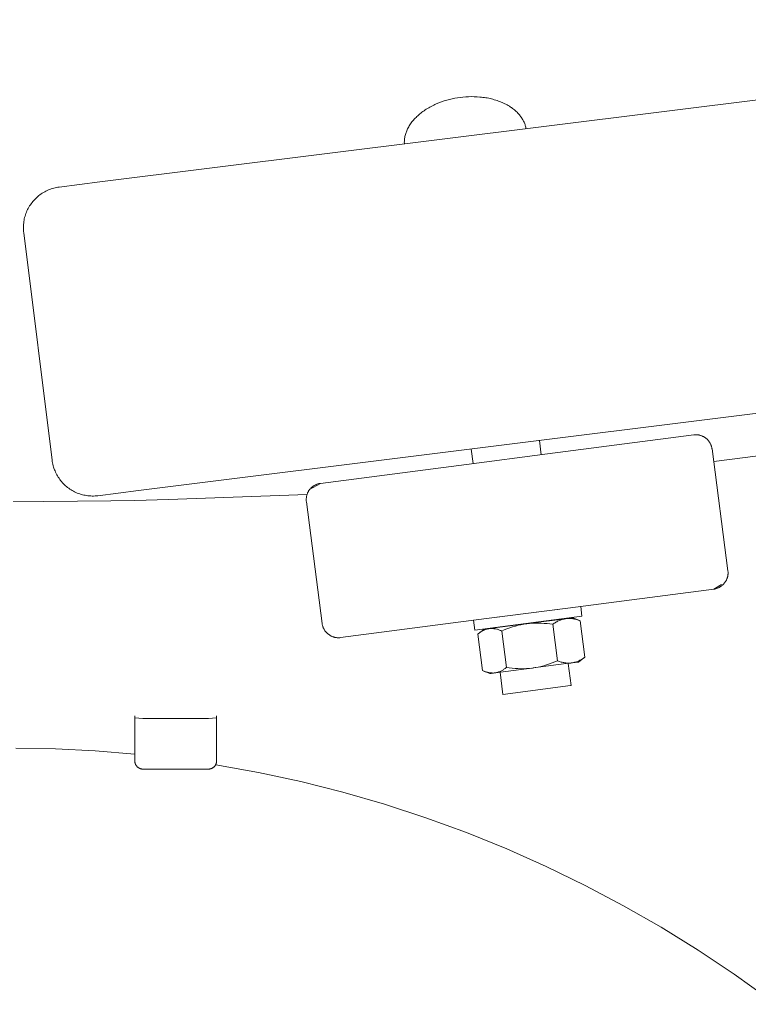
# Model space of a CAD drawing. Header units: millimetres. Extents: x -75 to 3710, y -20 to 2482.
# Drawn here: x 3185.4 to 3274.6, y 2255.1 to 2374.8 of the extents above; entities that cross this region are included whole.
import ezdxf

# ---------------------------------------------------------------- set-up
doc = ezdxf.new("R2010")
doc.units = ezdxf.units.MM
doc.layers.add('ZANO_R', color=7, linetype='Continuous', lineweight=0)

msp = doc.modelspace()

# ---------------------------------------------------------------- linework, layer by layer
at = {"layer": 'ZANO_R'}
for p, q in [((3353.95, 2374.81), (3195.19, 2354.97)), ((3238.91, 2365.26), (3239.23, 2365.3)), ((3239.56, 2365.34), (3239.23, 2365.3)), ((3239.9, 2365.37), (3239.56, 2365.34)), ((3240.24, 2365.39), (3239.9, 2365.37)), ((3240.59, 2365.4), (3240.24, 2365.39)), ((3240.94, 2365.39), (3240.59, 2365.4)), ((3241.3, 2365.38), (3240.94, 2365.39)), ((3241.65, 2365.35), (3241.3, 2365.38)), ((3241.83, 2365.33), (3241.65, 2365.35)), ((3242.01, 2365.31), (3241.83, 2365.33)), ((3242.19, 2365.28), (3242.01, 2365.31)), ((3242.36, 2365.26), (3242.19, 2365.28)), ((3235.38, 2364.04), (3235.53, 2364.12)), ((3235.53, 2364.12), (3235.68, 2364.2)), ((3235.68, 2364.2), (3235.84, 2364.28)), ((3235.84, 2364.28), (3235.99, 2364.36)), ((3235.99, 2364.36), (3236.15, 2364.43)), ((3236.15, 2364.43), (3236.3, 2364.5)), ((3236.3, 2364.5), (3236.62, 2364.63)), ((3236.62, 2364.63), (3236.95, 2364.76)), ((3236.95, 2364.76), (3237.27, 2364.87)), ((3237.27, 2364.87), (3237.6, 2364.97)), ((3237.6, 2364.97), (3237.93, 2365.06)), ((3237.93, 2365.06), (3238.26, 2365.13)), ((3238.26, 2365.13), (3238.58, 2365.2)), ((3238.58, 2365.2), (3238.91, 2365.26)), ((3242.54, 2365.23), (3242.36, 2365.26)), ((3242.71, 2365.19), (3242.54, 2365.23)), ((3242.89, 2365.15), (3242.71, 2365.19)), ((3243.06, 2365.11), (3242.89, 2365.15)), ((3243.23, 2365.07), (3243.06, 2365.11)), ((3243.4, 2365.02), (3243.23, 2365.07)), ((3243.57, 2364.97), (3243.4, 2365.02)), ((3243.73, 2364.92), (3243.57, 2364.97)), ((3243.9, 2364.86), (3243.73, 2364.92)), ((3244.06, 2364.8), (3243.9, 2364.86)), ((3244.22, 2364.74), (3244.06, 2364.8)), ((3244.37, 2364.67), (3244.22, 2364.74)), ((3244.52, 2364.6), (3244.37, 2364.67)), ((3244.67, 2364.53), (3244.52, 2364.6)), ((3244.82, 2364.46), (3244.67, 2364.53)), ((3244.96, 2364.38), (3244.82, 2364.46)), ((3245.1, 2364.3), (3244.96, 2364.38)), ((3245.24, 2364.22), (3245.1, 2364.3)), ((3245.37, 2364.13), (3245.24, 2364.22)), ((3245.5, 2364.05), (3245.37, 2364.13)), ((3233.83, 2362.86), (3233.94, 2362.97)), ((3233.94, 2362.97), (3234.05, 2363.07)), ((3234.05, 2363.07), (3234.17, 2363.18)), ((3234.17, 2363.18), (3234.29, 2363.28)), ((3234.29, 2363.28), (3234.42, 2363.39)), ((3234.42, 2363.39), (3234.55, 2363.49)), ((3234.55, 2363.49), (3234.68, 2363.58)), ((3234.68, 2363.58), (3234.82, 2363.68)), ((3234.82, 2363.68), (3234.95, 2363.77)), ((3234.95, 2363.77), (3235.09, 2363.86)), ((3235.09, 2363.86), (3235.24, 2363.95)), ((3235.24, 2363.95), (3235.38, 2364.04)), ((3245.62, 2363.96), (3245.5, 2364.05)), ((3245.74, 2363.87), (3245.62, 2363.96)), ((3245.86, 2363.77), (3245.74, 2363.87)), ((3245.97, 2363.68), (3245.86, 2363.77)), ((3246.08, 2363.58), (3245.97, 2363.68)), ((3246.18, 2363.48), (3246.08, 2363.58)), ((3246.28, 2363.38), (3246.18, 2363.48)), ((3246.37, 2363.28), (3246.28, 2363.38)), ((3246.46, 2363.17), (3246.37, 2363.28)), ((3246.55, 2363.07), (3246.46, 2363.17)), ((3246.62, 2362.97), (3246.55, 2363.07)), ((3246.69, 2362.87), (3246.62, 2362.97)), ((3246.76, 2362.78), (3246.69, 2362.87)), ((3232.87, 2361.59), (3232.94, 2361.71)), ((3232.94, 2361.71), (3233.01, 2361.83)), ((3233.01, 2361.83), (3233.08, 2361.95)), ((3233.08, 2361.95), (3233.16, 2362.06)), ((3233.16, 2362.06), (3233.24, 2362.18)), ((3233.24, 2362.18), (3233.33, 2362.3)), ((3233.33, 2362.3), (3233.42, 2362.41)), ((3233.42, 2362.41), (3233.51, 2362.52)), ((3233.51, 2362.52), (3233.61, 2362.64)), ((3233.61, 2362.64), (3233.72, 2362.75)), ((3233.72, 2362.75), (3233.83, 2362.86)), ((3246.82, 2362.68), (3246.76, 2362.78)), ((3246.88, 2362.58), (3246.82, 2362.68)), ((3246.93, 2362.48), (3246.88, 2362.58)), ((3246.98, 2362.38), (3246.93, 2362.48)), ((3247.03, 2362.28), (3246.98, 2362.38)), ((3247.07, 2362.18), (3247.03, 2362.28)), ((3247.11, 2362.08), (3247.07, 2362.18)), ((3247.15, 2361.98), (3247.11, 2362.08)), ((3247.18, 2361.88), (3247.15, 2361.98)), ((3247.21, 2361.78), (3247.18, 2361.88)), ((3247.24, 2361.68), (3247.21, 2361.78)), ((3247.26, 2361.58), (3247.24, 2361.68)), ((3232.46, 2360.41), (3232.48, 2360.52)), ((3232.48, 2360.52), (3232.51, 2360.64)), ((3232.51, 2360.64), (3232.54, 2360.76)), ((3232.54, 2360.76), (3232.57, 2360.88)), ((3232.57, 2360.88), (3232.61, 2361)), ((3232.61, 2361), (3232.65, 2361.11)), ((3232.65, 2361.11), (3232.7, 2361.23)), ((3232.7, 2361.23), (3232.75, 2361.35)), ((3232.75, 2361.35), (3232.81, 2361.47)), ((3232.81, 2361.47), (3232.87, 2361.59)), ((3247.28, 2361.48), (3247.26, 2361.58)), ((3232.4, 2359.84), (3232.41, 2359.95)), ((3232.41, 2359.73), (3232.4, 2359.84)), ((3232.41, 2360.06), (3232.42, 2360.18)), ((3232.41, 2359.95), (3232.41, 2360.06)), ((3232.41, 2359.62), (3232.41, 2359.73)), ((3232.42, 2360.18), (3232.44, 2360.29)), ((3232.44, 2360.29), (3232.46, 2360.41)), ((3190.23, 2354.35), (3195.19, 2354.97)), ((3187.74, 2353.3), (3187.6, 2353.19)), ((3187.87, 2353.41), (3187.74, 2353.3)), ((3188.01, 2353.51), (3187.87, 2353.41)), ((3188.15, 2353.6), (3188.01, 2353.51)), ((3188.3, 2353.69), (3188.15, 2353.6)), ((3188.45, 2353.77), (3188.3, 2353.69)), ((3188.6, 2353.85), (3188.45, 2353.77)), ((3188.75, 2353.93), (3188.6, 2353.85)), ((3188.91, 2354), (3188.75, 2353.93)), ((3189.07, 2354.06), (3188.91, 2354)), ((3189.23, 2354.12), (3189.07, 2354.06)), ((3189.39, 2354.17), (3189.23, 2354.12)), ((3189.55, 2354.22), (3189.39, 2354.17)), ((3189.72, 2354.26), (3189.55, 2354.22)), ((3189.89, 2354.29), (3189.72, 2354.26)), ((3190.05, 2354.32), (3189.89, 2354.29)), ((3190.22, 2354.35), (3190.05, 2354.32)), ((3190.23, 2354.35), (3190.22, 2354.35)), ((3190.23, 2354.35), (3190.23, 2354.35)), ((3186.7, 2352.18), (3186.6, 2352.04)), ((3186.79, 2352.32), (3186.7, 2352.18)), ((3186.9, 2352.46), (3186.79, 2352.32)), ((3187, 2352.59), (3186.9, 2352.46)), ((3187.12, 2352.72), (3187, 2352.59)), ((3187.23, 2352.84), (3187.12, 2352.72)), ((3187.35, 2352.96), (3187.23, 2352.84)), ((3187.48, 2353.08), (3187.35, 2352.96)), ((3187.6, 2353.19), (3187.48, 2353.08)), ((3186.1, 2350.96), (3186.05, 2350.79)), ((3186.15, 2351.12), (3186.1, 2350.96)), ((3186.22, 2351.28), (3186.15, 2351.12)), ((3186.28, 2351.43), (3186.22, 2351.28)), ((3186.36, 2351.59), (3186.28, 2351.43)), ((3186.43, 2351.74), (3186.36, 2351.59)), ((3186.52, 2351.89), (3186.43, 2351.74)), ((3186.6, 2352.04), (3186.52, 2351.89)), ((3185.86, 2349.79), (3185.85, 2349.62)), ((3185.88, 2349.96), (3185.86, 2349.79)), ((3185.9, 2350.13), (3185.88, 2349.96)), ((3185.93, 2350.3), (3185.9, 2350.13)), ((3185.96, 2350.46), (3185.93, 2350.3)), ((3186, 2350.63), (3185.96, 2350.46)), ((3186.05, 2350.79), (3186, 2350.63)), ((3185.85, 2349.62), (3185.84, 2349.45)), ((3185.84, 2349.45), (3185.85, 2349.28)), ((3185.85, 2349.28), (3185.85, 2349.11)), ((3185.85, 2349.11), (3185.86, 2348.94)), ((3185.86, 2348.94), (3185.88, 2348.77)), ((3185.88, 2348.77), (3189.35, 2320.98)), ((3199.9, 2317.26), (3358.66, 2337.1)), ((3248.91, 2323.39), (3249.13, 2321.65)), ((3249.92, 2321.76), (3267.77, 2324.07)), ((3267.77, 2324.07), (3267.84, 2324.08)), ((3267.84, 2324.08), (3267.91, 2324.09)), ((3267.91, 2324.09), (3267.98, 2324.09)), ((3267.98, 2324.09), (3268.05, 2324.09)), ((3268.05, 2324.09), (3268.11, 2324.09)), ((3268.11, 2324.09), (3268.18, 2324.09)), ((3268.18, 2324.09), (3268.25, 2324.08)), ((3268.25, 2324.08), (3268.32, 2324.07)), ((3268.32, 2324.07), (3268.38, 2324.06)), ((3268.38, 2324.06), (3268.45, 2324.05)), ((3268.45, 2324.05), (3268.52, 2324.03)), ((3268.52, 2324.03), (3268.58, 2324.01)), ((3268.58, 2324.01), (3268.65, 2323.99)), ((3268.65, 2323.99), (3268.71, 2323.97)), ((3268.71, 2323.97), (3268.78, 2323.95)), ((3268.78, 2323.95), (3268.84, 2323.92)), ((3268.84, 2323.92), (3268.9, 2323.89)), ((3268.9, 2323.89), (3268.96, 2323.86)), ((3268.96, 2323.86), (3269.02, 2323.83)), ((3269.02, 2323.83), (3269.08, 2323.79)), ((3269.08, 2323.79), (3269.14, 2323.76)), ((3269.14, 2323.76), (3269.2, 2323.72)), ((3269.2, 2323.72), (3269.25, 2323.68)), ((3269.25, 2323.68), (3269.3, 2323.63)), ((3269.3, 2323.63), (3269.36, 2323.59)), ((3269.36, 2323.59), (3269.41, 2323.54)), ((3269.41, 2323.54), (3269.45, 2323.5)), ((3269.45, 2323.5), (3269.5, 2323.45)), ((3269.5, 2323.45), (3269.55, 2323.39)), ((3269.55, 2323.39), (3269.59, 2323.34)), ((3270.21, 2320.82), (3293.02, 2323.79)), ((3240.8, 2320.57), (3240.57, 2322.34)), ((3269.59, 2323.34), (3269.63, 2323.29)), ((3269.63, 2323.29), (3269.67, 2323.23)), ((3269.67, 2323.23), (3269.71, 2323.18)), ((3269.71, 2323.18), (3269.75, 2323.12)), ((3269.75, 2323.12), (3269.78, 2323.06)), ((3269.78, 2323.06), (3269.81, 2323)), ((3269.81, 2323), (3269.84, 2322.94)), ((3269.84, 2322.94), (3269.87, 2322.87)), ((3269.87, 2322.87), (3269.9, 2322.81)), ((3269.9, 2322.81), (3269.92, 2322.75)), ((3269.92, 2322.75), (3269.94, 2322.68)), ((3269.94, 2322.68), (3269.96, 2322.62)), ((3269.96, 2322.62), (3269.98, 2322.55)), ((3269.98, 2322.55), (3269.99, 2322.48)), ((3269.99, 2322.48), (3270, 2322.42)), ((3270, 2322.42), (3270.01, 2322.35)), ((3271.94, 2307.47), (3270.01, 2322.35)), ((3189.35, 2320.98), (3189.38, 2320.81)), ((3240.01, 2320.47), (3249.92, 2321.76)), ((3189.38, 2320.81), (3189.41, 2320.64)), ((3189.41, 2320.64), (3189.44, 2320.48)), ((3189.44, 2320.48), (3189.49, 2320.31)), ((3189.49, 2320.31), (3189.53, 2320.15)), ((3189.53, 2320.15), (3189.58, 2319.99)), ((3189.58, 2319.99), (3189.64, 2319.82)), ((3189.64, 2319.82), (3189.71, 2319.67)), ((3222.16, 2318.15), (3240.01, 2320.47)), ((3189.71, 2319.67), (3189.77, 2319.51)), ((3189.77, 2319.51), (3189.85, 2319.36)), ((3189.85, 2319.36), (3189.93, 2319.21)), ((3189.93, 2319.21), (3190.01, 2319.06)), ((3190.01, 2319.06), (3190.1, 2318.91)), ((3190.1, 2318.91), (3190.2, 2318.77)), ((3190.2, 2318.77), (3190.3, 2318.63)), ((3190.3, 2318.63), (3190.4, 2318.49)), ((3190.4, 2318.49), (3190.51, 2318.36)), ((3190.51, 2318.36), (3190.62, 2318.23)), ((3190.62, 2318.23), (3190.74, 2318.11)), ((3190.74, 2318.11), (3190.86, 2317.99)), ((3190.86, 2317.99), (3190.98, 2317.87)), ((3190.98, 2317.87), (3191.11, 2317.76)), ((3191.11, 2317.76), (3191.25, 2317.66)), ((3191.25, 2317.66), (3191.38, 2317.55)), ((3191.38, 2317.55), (3191.52, 2317.46)), ((3191.52, 2317.46), (3191.67, 2317.36)), ((3220.79, 2317.34), (3220.83, 2317.39)), ((3220.83, 2317.39), (3222.16, 2318.15)), ((3220.87, 2317.44), (3220.83, 2317.39)), ((3220.92, 2317.5), (3220.87, 2317.44)), ((3220.96, 2317.55), (3220.92, 2317.5)), ((3221.01, 2317.59), (3220.96, 2317.55)), ((3221.06, 2317.64), (3221.01, 2317.59)), ((3221.11, 2317.69), (3221.06, 2317.64)), ((3221.16, 2317.73), (3221.11, 2317.69)), ((3221.22, 2317.77), (3221.16, 2317.73)), ((3221.27, 2317.81), (3221.22, 2317.77)), ((3221.33, 2317.85), (3221.27, 2317.81)), ((3221.39, 2317.89), (3221.33, 2317.85)), ((3221.45, 2317.92), (3221.39, 2317.89)), ((3221.51, 2317.95), (3221.45, 2317.92)), ((3221.57, 2317.98), (3221.51, 2317.95)), ((3221.63, 2318.01), (3221.57, 2317.98)), ((3221.69, 2318.04), (3221.63, 2318.01)), ((3221.76, 2318.06), (3221.69, 2318.04)), ((3221.82, 2318.08), (3221.76, 2318.06)), ((3221.89, 2318.1), (3221.82, 2318.08)), ((3221.95, 2318.12), (3221.89, 2318.1)), ((3222.02, 2318.13), (3221.95, 2318.12)), ((3222.09, 2318.14), (3222.02, 2318.13)), ((3222.16, 2318.15), (3222.09, 2318.14)), ((3191.67, 2317.36), (3191.81, 2317.27)), ((3191.81, 2317.27), (3191.96, 2317.19)), ((3191.96, 2317.19), (3192.11, 2317.11)), ((3192.11, 2317.11), (3192.27, 2317.04)), ((3192.27, 2317.04), (3192.42, 2316.97)), ((3192.42, 2316.97), (3192.58, 2316.91)), ((3192.58, 2316.91), (3192.75, 2316.86)), ((3192.75, 2316.86), (3192.91, 2316.8)), ((3192.91, 2316.8), (3193.07, 2316.76)), ((3193.07, 2316.76), (3193.24, 2316.72)), ((3193.24, 2316.72), (3193.41, 2316.69)), ((3193.41, 2316.69), (3193.57, 2316.66)), ((3193.57, 2316.66), (3193.74, 2316.63)), ((3193.74, 2316.63), (3193.91, 2316.62)), ((3193.91, 2316.62), (3194.08, 2316.61)), ((3194.08, 2316.61), (3194.25, 2316.6)), ((3194.25, 2316.6), (3194.43, 2316.6)), ((3194.43, 2316.6), (3194.6, 2316.61)), ((3194.6, 2316.61), (3194.77, 2316.62)), ((3194.77, 2316.62), (3194.94, 2316.64)), ((3199.9, 2317.26), (3194.94, 2316.64)), ((3203.59, 2316.16), (3220.51, 2316.78)), ((3220.41, 2316.25), (3220.42, 2316.32)), ((3220.41, 2316.18), (3220.41, 2316.25)), ((3220.41, 2316.12), (3220.41, 2316.18)), ((3220.42, 2316.32), (3220.43, 2316.39)), ((3220.43, 2316.46), (3220.44, 2316.52)), ((3220.43, 2316.39), (3220.43, 2316.46)), ((3220.44, 2316.52), (3220.46, 2316.59)), ((3220.46, 2316.59), (3220.47, 2316.66)), ((3220.47, 2316.66), (3220.49, 2316.72)), ((3220.49, 2316.72), (3220.51, 2316.79)), ((3220.51, 2316.79), (3220.53, 2316.85)), ((3220.53, 2316.85), (3220.56, 2316.92)), ((3220.56, 2316.92), (3220.58, 2316.98)), ((3220.58, 2316.98), (3220.61, 2317.04)), ((3220.61, 2317.04), (3220.64, 2317.1)), ((3220.64, 2317.1), (3220.68, 2317.16)), ((3220.68, 2317.16), (3220.71, 2317.22)), ((3220.71, 2317.22), (3220.75, 2317.28)), ((3220.75, 2317.28), (3220.79, 2317.34)), ((3196.55, 2316.01), (3184.28, 2315.91)), ((3196.55, 2316.01), (3199.46, 2316.06)), ((3199.46, 2316.06), (3203.59, 2316.16)), ((3220.42, 2316.05), (3220.41, 2316.12)), ((3220.42, 2315.98), (3220.42, 2316.05)), ((3220.43, 2315.91), (3220.42, 2315.98)), ((3222.36, 2301.04), (3220.43, 2315.91)), ((3271.88, 2306.66), (3271.86, 2306.6)), ((3271.9, 2306.73), (3271.88, 2306.66)), ((3271.92, 2306.79), (3271.9, 2306.73)), ((3271.93, 2306.86), (3271.92, 2306.79)), ((3271.94, 2306.93), (3271.93, 2306.86)), ((3271.94, 2307.47), (3271.95, 2307.41)), ((3271.95, 2307), (3271.94, 2306.93)), ((3271.95, 2307.41), (3271.96, 2307.34)), ((3271.96, 2307.07), (3271.95, 2307)), ((3271.96, 2307.34), (3271.96, 2307.27)), ((3271.96, 2307.27), (3271.96, 2307.2)), ((3271.96, 2307.2), (3271.96, 2307.13)), ((3271.96, 2307.13), (3271.96, 2307.07)), ((3271.17, 2305.78), (3270.22, 2305.23)), ((3270.81, 2305.4), (3270.87, 2305.43)), ((3270.87, 2305.43), (3270.93, 2305.47)), ((3270.93, 2305.47), (3270.99, 2305.5)), ((3270.99, 2305.5), (3271.05, 2305.54)), ((3271.05, 2305.54), (3271.1, 2305.57)), ((3271.1, 2305.57), (3271.16, 2305.61)), ((3271.16, 2305.61), (3271.21, 2305.66)), ((3271.21, 2305.66), (3271.26, 2305.7)), ((3271.26, 2305.7), (3271.32, 2305.74)), ((3271.32, 2305.74), (3271.37, 2305.79)), ((3271.37, 2305.79), (3271.41, 2305.84)), ((3271.41, 2305.84), (3271.46, 2305.89)), ((3271.46, 2305.89), (3271.5, 2305.94)), ((3271.5, 2305.94), (3271.55, 2306)), ((3271.59, 2306.05), (3271.55, 2306)), ((3271.63, 2306.11), (3271.59, 2306.05)), ((3271.66, 2306.16), (3271.63, 2306.11)), ((3271.7, 2306.22), (3271.66, 2306.16)), ((3271.73, 2306.28), (3271.7, 2306.22)), ((3271.76, 2306.34), (3271.73, 2306.28)), ((3271.79, 2306.41), (3271.76, 2306.34)), ((3271.82, 2306.47), (3271.79, 2306.41)), ((3271.84, 2306.53), (3271.82, 2306.47)), ((3271.86, 2306.6), (3271.84, 2306.53)), ((3252.37, 2302.92), (3270.22, 2305.23)), ((3270.22, 2305.23), (3270.29, 2305.24)), ((3270.29, 2305.24), (3270.35, 2305.26)), ((3270.35, 2305.26), (3270.42, 2305.27)), ((3270.42, 2305.27), (3270.49, 2305.29)), ((3270.49, 2305.29), (3270.55, 2305.31)), ((3270.55, 2305.31), (3270.62, 2305.33)), ((3270.62, 2305.33), (3270.68, 2305.35)), ((3270.68, 2305.35), (3270.74, 2305.38)), ((3270.74, 2305.38), (3270.81, 2305.4)), ((3240.87, 2301.42), (3253.96, 2303.12)), ((3253.96, 2303.12), (3254.11, 2301.93)), ((3241.02, 2300.23), (3254.11, 2301.93)), ((3242.45, 2301.63), (3252.37, 2302.92)), ((3251.58, 2302.81), (3251.58, 2302.81)), ((3222.37, 2300.97), (3222.36, 2301.04)), ((3222.38, 2300.9), (3222.37, 2300.97)), ((3222.4, 2300.84), (3222.38, 2300.9)), ((3222.41, 2300.77), (3222.4, 2300.84)), ((3222.43, 2300.7), (3222.41, 2300.77)), ((3222.46, 2300.64), (3222.43, 2300.7)), ((3222.48, 2300.57), (3222.46, 2300.64)), ((3224.6, 2299.31), (3242.45, 2301.63)), ((3241.02, 2300.23), (3240.87, 2301.42)), ((3242.83, 2300.42), (3247.24, 2300.99)), ((3243.25, 2301.72), (3243.25, 2301.73)), ((3245.97, 2300.72), (3245.62, 2300.62)), ((3246.31, 2300.81), (3245.97, 2300.72)), ((3246.66, 2300.88), (3246.31, 2300.81)), ((3247.01, 2300.95), (3246.66, 2300.88)), ((3247.36, 2301), (3247.01, 2300.95)), ((3247.71, 2301.04), (3247.36, 2301)), ((3247.49, 2301.02), (3252.08, 2301.62)), ((3248.07, 2301.07), (3247.71, 2301.04)), ((3248.42, 2301.08), (3248.07, 2301.07)), ((3248.78, 2301.08), (3248.42, 2301.08)), ((3249.13, 2301.07), (3248.78, 2301.08)), ((3249.49, 2301.05), (3249.13, 2301.07)), ((3249.84, 2301.02), (3249.49, 2301.05)), ((3250.19, 2300.98), (3249.84, 2301.02)), ((3250.54, 2300.93), (3250.19, 2300.98)), ((3250.64, 2301), (3250.54, 2300.93)), ((3251.12, 2296.48), (3250.54, 2300.93)), ((3250.73, 2301.07), (3250.64, 2301)), ((3250.83, 2301.13), (3250.73, 2301.07)), ((3250.93, 2301.19), (3250.83, 2301.13)), ((3251.04, 2301.25), (3250.93, 2301.19)), ((3251.14, 2301.3), (3251.04, 2301.25)), ((3251.25, 2301.35), (3251.14, 2301.3)), ((3251.36, 2301.4), (3251.25, 2301.35)), ((3251.47, 2301.44), (3251.36, 2301.4)), ((3251.58, 2301.48), (3251.47, 2301.44)), ((3251.69, 2301.52), (3251.58, 2301.48)), ((3251.8, 2301.55), (3251.69, 2301.52)), ((3251.73, 2301.62), (3251.74, 2301.57)), ((3251.92, 2301.58), (3251.8, 2301.55)), ((3252.03, 2301.61), (3251.92, 2301.58)), ((3252.15, 2301.63), (3252.03, 2301.61)), ((3252.27, 2301.64), (3252.15, 2301.63)), ((3252.22, 2301.64), (3252.99, 2301.74)), ((3252.39, 2301.64), (3252.27, 2301.64)), ((3252.5, 2301.64), (3252.39, 2301.64)), ((3252.62, 2301.64), (3252.5, 2301.64)), ((3252.74, 2301.64), (3252.62, 2301.64)), ((3252.86, 2301.63), (3252.74, 2301.64)), ((3252.98, 2301.61), (3252.86, 2301.63)), ((3253.09, 2301.59), (3252.98, 2301.61)), ((3252.99, 2301.74), (3253.74, 2301.42)), ((3253.21, 2301.57), (3253.09, 2301.59)), ((3253.32, 2301.55), (3253.21, 2301.57)), ((3253.44, 2301.52), (3253.32, 2301.55)), ((3253.55, 2301.48), (3253.44, 2301.52)), ((3253.66, 2301.45), (3253.55, 2301.48)), ((3253.77, 2301.4), (3253.66, 2301.45)), ((3253.74, 2301.42), (3253.88, 2301.36)), ((3253.88, 2301.36), (3253.77, 2301.4)), ((3253.88, 2301.36), (3254.46, 2296.91)), ((3222.5, 2300.51), (3222.48, 2300.57)), ((3222.53, 2300.45), (3222.5, 2300.51)), ((3222.56, 2300.39), (3222.53, 2300.45)), ((3222.59, 2300.33), (3222.56, 2300.39)), ((3222.63, 2300.27), (3222.59, 2300.33)), ((3222.66, 2300.21), (3222.63, 2300.27)), ((3222.7, 2300.15), (3222.66, 2300.21)), ((3222.74, 2300.1), (3222.7, 2300.15)), ((3222.78, 2300.04), (3222.74, 2300.1)), ((3222.83, 2299.99), (3222.78, 2300.04)), ((3222.87, 2299.94), (3222.83, 2299.99)), ((3222.92, 2299.89), (3222.87, 2299.94)), ((3222.97, 2299.84), (3222.92, 2299.89)), ((3223.02, 2299.8), (3222.97, 2299.84)), ((3223.07, 2299.75), (3223.02, 2299.8)), ((3223.13, 2299.71), (3223.07, 2299.75)), ((3223.18, 2299.67), (3223.13, 2299.71)), ((3223.24, 2299.63), (3223.18, 2299.67)), ((3223.29, 2299.59), (3223.24, 2299.63)), ((3223.35, 2299.56), (3223.29, 2299.59)), ((3223.41, 2299.52), (3223.35, 2299.56)), ((3223.47, 2299.49), (3223.41, 2299.52)), ((3223.54, 2299.46), (3223.47, 2299.49)), ((3223.6, 2299.44), (3223.54, 2299.46)), ((3223.66, 2299.41), (3223.6, 2299.44)), ((3241.46, 2299.8), (3241.39, 2299.74)), ((3241.97, 2295.29), (3241.39, 2299.74)), ((3241.53, 2299.86), (3241.46, 2299.8)), ((3241.6, 2299.91), (3241.53, 2299.86)), ((3241.55, 2299.87), (3242.16, 2300.33)), ((3241.68, 2299.96), (3241.6, 2299.91)), ((3241.76, 2300.02), (3241.68, 2299.96)), ((3241.83, 2300.06), (3241.76, 2300.02)), ((3241.91, 2300.11), (3241.83, 2300.06)), ((3242, 2300.15), (3241.91, 2300.11)), ((3242.08, 2300.19), (3242, 2300.15)), ((3242.16, 2300.23), (3242.08, 2300.19)), ((3242.16, 2300.33), (3242.16, 2300.33)), ((3242.16, 2300.33), (3242.16, 2300.33)), ((3242.16, 2300.33), (3242.16, 2300.33)), ((3242.16, 2300.33), (3242.16, 2300.33)), ((3242.16, 2300.33), (3242.16, 2300.33)), ((3242.16, 2300.33), (3242.17, 2300.33)), ((3242.25, 2300.26), (3242.16, 2300.23)), ((3242.17, 2300.33), (3242.19, 2300.33)), ((3242.19, 2300.33), (3242.31, 2300.35)), ((3242.33, 2300.3), (3242.25, 2300.26)), ((3242.31, 2300.35), (3242.73, 2300.4)), ((3242.42, 2300.32), (3242.33, 2300.3)), ((3242.51, 2300.35), (3242.42, 2300.32)), ((3242.6, 2300.37), (3242.51, 2300.35)), ((3242.69, 2300.39), (3242.6, 2300.37)), ((3242.78, 2300.41), (3242.69, 2300.39)), ((3242.87, 2300.42), (3242.78, 2300.41)), ((3242.96, 2300.42), (3242.87, 2300.42)), ((3243.06, 2300.42), (3242.96, 2300.42)), ((3243.15, 2300.42), (3243.06, 2300.42)), ((3243.24, 2300.41), (3243.15, 2300.42)), ((3243.33, 2300.4), (3243.24, 2300.41)), ((3243.42, 2300.39), (3243.33, 2300.4)), ((3243.41, 2300.49), (3243.4, 2300.53)), ((3243.51, 2300.38), (3243.42, 2300.39)), ((3243.6, 2300.36), (3243.51, 2300.38)), ((3243.69, 2300.34), (3243.6, 2300.36)), ((3243.78, 2300.32), (3243.69, 2300.34)), ((3243.87, 2300.29), (3243.78, 2300.32)), ((3243.96, 2300.26), (3243.87, 2300.29)), ((3244.04, 2300.23), (3243.96, 2300.26)), ((3244.13, 2300.19), (3244.04, 2300.23)), ((3244.21, 2300.16), (3244.13, 2300.19)), ((3244.3, 2300.11), (3244.21, 2300.16)), ((3244.62, 2300.26), (3244.3, 2300.11)), ((3244.3, 2300.11), (3244.87, 2295.67)), ((3244.95, 2300.39), (3244.62, 2300.26)), ((3245.29, 2300.51), (3244.95, 2300.39)), ((3245.62, 2300.62), (3245.29, 2300.51)), ((3223.73, 2299.39), (3223.66, 2299.41)), ((3223.79, 2299.37), (3223.73, 2299.39)), ((3223.86, 2299.35), (3223.79, 2299.37)), ((3223.92, 2299.34), (3223.86, 2299.35)), ((3223.99, 2299.33), (3223.92, 2299.34)), ((3224.06, 2299.31), (3223.99, 2299.33)), ((3224.13, 2299.31), (3224.06, 2299.31)), ((3224.19, 2299.3), (3224.13, 2299.31)), ((3224.26, 2299.3), (3224.19, 2299.3)), ((3224.33, 2299.29), (3224.26, 2299.3)), ((3224.4, 2299.3), (3224.33, 2299.29)), ((3224.47, 2299.3), (3224.4, 2299.3)), ((3224.53, 2299.3), (3224.47, 2299.3)), ((3224.6, 2299.31), (3224.53, 2299.3)), ((3248.16, 2295.6), (3252.8, 2296.21)), ((3249.11, 2295.79), (3249.45, 2295.88)), ((3249.45, 2295.88), (3249.79, 2295.98)), ((3249.79, 2295.98), (3250.13, 2296.09)), ((3250.13, 2296.09), (3250.46, 2296.21)), ((3250.46, 2296.21), (3250.8, 2296.34)), ((3250.8, 2296.34), (3251.12, 2296.48)), ((3251.23, 2296.43), (3251.12, 2296.48)), ((3251.34, 2296.39), (3251.23, 2296.43)), ((3251.45, 2296.36), (3251.34, 2296.39)), ((3251.57, 2296.32), (3251.45, 2296.36)), ((3251.68, 2296.29), (3251.57, 2296.32)), ((3251.8, 2296.27), (3251.68, 2296.29)), ((3251.91, 2296.25), (3251.8, 2296.27)), ((3252.03, 2296.23), (3251.91, 2296.25)), ((3252.15, 2296.21), (3252.03, 2296.23)), ((3252.26, 2296.2), (3252.15, 2296.21)), ((3252.38, 2296.2), (3252.26, 2296.2)), ((3252.5, 2296.2), (3252.38, 2296.2)), ((3252.44, 2296.16), (3252.79, 2293.45)), ((3252.62, 2296.2), (3252.5, 2296.2)), ((3252.74, 2296.2), (3252.62, 2296.2)), ((3252.85, 2296.21), (3252.74, 2296.2)), ((3252.97, 2296.23), (3252.85, 2296.21)), ((3252.91, 2296.22), (3253.69, 2296.32)), ((3253.09, 2296.26), (3252.97, 2296.23)), ((3253.2, 2296.29), (3253.09, 2296.26)), ((3253.31, 2296.32), (3253.2, 2296.29)), ((3253.43, 2296.35), (3253.31, 2296.32)), ((3253.54, 2296.39), (3253.43, 2296.35)), ((3253.65, 2296.44), (3253.54, 2296.39)), ((3253.76, 2296.49), (3253.65, 2296.44)), ((3254.34, 2296.82), (3253.69, 2296.32)), ((3253.86, 2296.54), (3253.76, 2296.49)), ((3253.97, 2296.59), (3253.86, 2296.54)), ((3254.07, 2296.65), (3253.97, 2296.59)), ((3254.17, 2296.71), (3254.07, 2296.65)), ((3254.27, 2296.77), (3254.17, 2296.71)), ((3254.37, 2296.84), (3254.27, 2296.77)), ((3254.46, 2296.91), (3254.34, 2296.82)), ((3254.46, 2296.91), (3254.37, 2296.84)), ((3241.97, 2295.29), (3242.05, 2295.25)), ((3242.05, 2295.25), (3242.13, 2295.21)), ((3242.13, 2295.21), (3242.22, 2295.18)), ((3242.86, 2294.91), (3242.16, 2295.21)), ((3242.22, 2295.18), (3242.3, 2295.14)), ((3242.3, 2295.14), (3242.39, 2295.12)), ((3242.39, 2295.12), (3242.48, 2295.09)), ((3242.48, 2295.09), (3242.57, 2295.07)), ((3242.57, 2295.07), (3242.66, 2295.04)), ((3242.66, 2295.04), (3242.75, 2295.03)), ((3242.75, 2295.03), (3242.84, 2295.01)), ((3242.84, 2295.01), (3242.93, 2295)), ((3242.86, 2294.91), (3242.87, 2294.92)), ((3242.86, 2294.91), (3242.86, 2294.91)), ((3242.86, 2294.91), (3242.86, 2294.91)), ((3242.86, 2294.91), (3242.86, 2294.91)), ((3242.86, 2294.91), (3242.86, 2294.91)), ((3242.86, 2294.91), (3242.86, 2294.91)), ((3242.87, 2294.92), (3242.9, 2294.92)), ((3242.9, 2294.92), (3243.01, 2294.93)), ((3242.93, 2295), (3243.02, 2294.99)), ((3243.01, 2294.93), (3243.44, 2294.99)), ((3243.02, 2294.99), (3243.12, 2294.99)), ((3243.12, 2294.99), (3243.21, 2294.98)), ((3243.21, 2294.98), (3243.3, 2294.98)), ((3243.3, 2294.98), (3243.39, 2294.99)), ((3243.39, 2294.99), (3243.48, 2295)), ((3243.48, 2295), (3243.57, 2295.01)), ((3243.53, 2295), (3247.96, 2295.58)), ((3243.57, 2295.01), (3243.66, 2295.03)), ((3243.66, 2295.03), (3243.75, 2295.06)), ((3243.75, 2295.06), (3243.84, 2295.08)), ((3243.84, 2295.08), (3243.93, 2295.11)), ((3243.93, 2295.11), (3244.01, 2295.14)), ((3244.01, 2295.14), (3244.1, 2295.18)), ((3244.1, 2295.18), (3244.18, 2295.21)), ((3244.46, 2292.37), (3244.11, 2295.08)), ((3244.18, 2295.21), (3244.27, 2295.25)), ((3244.27, 2295.25), (3244.35, 2295.3)), ((3244.35, 2295.3), (3244.43, 2295.34)), ((3244.43, 2295.34), (3244.51, 2295.39)), ((3244.51, 2295.39), (3244.58, 2295.44)), ((3244.58, 2295.44), (3244.66, 2295.49)), ((3244.66, 2295.49), (3244.73, 2295.55)), ((3244.73, 2295.55), (3244.8, 2295.61)), ((3244.8, 2295.61), (3244.87, 2295.67)), ((3244.87, 2295.67), (3245.23, 2295.61)), ((3245.23, 2295.61), (3245.58, 2295.57)), ((3245.58, 2295.57), (3245.93, 2295.54)), ((3245.93, 2295.54), (3246.29, 2295.52)), ((3246.29, 2295.52), (3246.64, 2295.51)), ((3246.64, 2295.51), (3247, 2295.51)), ((3247, 2295.51), (3247.35, 2295.53)), ((3247.35, 2295.53), (3247.71, 2295.55)), ((3247.71, 2295.55), (3248.06, 2295.59)), ((3248.06, 2295.59), (3248.41, 2295.64)), ((3248.41, 2295.64), (3248.76, 2295.71)), ((3248.76, 2295.71), (3249.11, 2295.79)), ((3252.71, 2293.44), (3244.46, 2292.37)), ((3252.77, 2293.45), (3252.71, 2293.44)), ((3252.79, 2293.45), (3252.77, 2293.45)), ((3252.79, 2293.45), (3252.79, 2293.45)), ((3252.79, 2293.45), (3252.79, 2293.45)), ((3252.79, 2293.45), (3252.79, 2293.45)), ((3252.79, 2293.45), (3252.79, 2293.45)), ((3252.79, 2293.45), (3252.79, 2293.45)), ((3252.79, 2293.45), (3252.79, 2293.45)), ((3252.79, 2293.45), (3252.79, 2293.45)), ((3199.46, 2289.49), (3199.46, 2289.74)), ((3199.46, 2284.24), (3199.46, 2289.49)), ((3199.46, 2289.49), (3200.46, 2289.42)), ((3208.46, 2289.42), (3200.46, 2289.42)), ((3209.46, 2289.49), (3208.46, 2289.42)), ((3209.46, 2289.49), (3209.46, 2289.74)), ((3209.46, 2284.24), (3209.46, 2289.49)), ((3189.77, 2285.72), (3184.92, 2285.82)), ((3194.62, 2285.47), (3189.77, 2285.72)), ((3199.46, 2285.08), (3194.62, 2285.47)), ((3199.46, 2284.21), (3199.46, 2284.24)), ((3199.46, 2284.17), (3199.46, 2284.21)), ((3199.47, 2284.14), (3199.46, 2284.17)), ((3199.47, 2284.11), (3199.47, 2284.14)), ((3199.48, 2284.07), (3199.47, 2284.11)), ((3199.48, 2284.04), (3199.48, 2284.07)), ((3199.49, 2284), (3199.48, 2284.04)), ((3199.5, 2283.97), (3199.49, 2284)), ((3199.51, 2283.94), (3199.5, 2283.97)), ((3199.52, 2283.9), (3199.51, 2283.94)), ((3199.53, 2283.87), (3199.52, 2283.9)), ((3199.55, 2283.84), (3199.53, 2283.87)), ((3209.37, 2283.84), (3209.39, 2283.87)), ((3209.39, 2283.87), (3209.4, 2283.9)), ((3209.4, 2283.9), (3209.41, 2283.94)), ((3209.41, 2283.94), (3209.42, 2283.97)), ((3209.42, 2283.97), (3209.43, 2284)), ((3209.43, 2284), (3209.44, 2284.04)), ((3209.44, 2284.04), (3209.45, 2284.07)), ((3209.45, 2284.11), (3209.46, 2284.14)), ((3209.45, 2284.07), (3209.45, 2284.11)), ((3209.46, 2284.21), (3209.46, 2284.24)), ((3209.46, 2284.17), (3209.46, 2284.21)), ((3209.46, 2284.14), (3209.46, 2284.17)), ((3199.56, 2283.81), (3199.55, 2283.84)), ((3199.58, 2283.78), (3199.56, 2283.81)), ((3199.59, 2283.74), (3199.58, 2283.78)), ((3199.61, 2283.71), (3199.59, 2283.74)), ((3199.63, 2283.69), (3199.61, 2283.71)), ((3199.65, 2283.66), (3199.63, 2283.69)), ((3199.67, 2283.63), (3199.65, 2283.66)), ((3199.69, 2283.6), (3199.67, 2283.63)), ((3199.72, 2283.58), (3199.69, 2283.6)), ((3199.74, 2283.55), (3199.72, 2283.58)), ((3199.77, 2283.53), (3199.74, 2283.55)), ((3199.79, 2283.5), (3199.77, 2283.53)), ((3199.82, 2283.48), (3199.79, 2283.5)), ((3199.85, 2283.46), (3199.82, 2283.48)), ((3199.87, 2283.44), (3199.85, 2283.46)), ((3199.9, 2283.42), (3199.87, 2283.44)), ((3199.93, 2283.4), (3199.9, 2283.42)), ((3199.96, 2283.38), (3199.93, 2283.4)), ((3199.99, 2283.36), (3199.96, 2283.38)), ((3200.02, 2283.35), (3199.99, 2283.36)), ((3200.05, 2283.33), (3200.02, 2283.35)), ((3200.09, 2283.32), (3200.05, 2283.33)), ((3200.12, 2283.3), (3200.09, 2283.32)), ((3200.15, 2283.29), (3200.12, 2283.3)), ((3200.19, 2283.28), (3200.15, 2283.29)), ((3200.22, 2283.27), (3200.19, 2283.28)), ((3200.25, 2283.27), (3200.22, 2283.27)), ((3200.29, 2283.26), (3200.25, 2283.27)), ((3200.32, 2283.25), (3200.29, 2283.26)), ((3200.36, 2283.25), (3200.32, 2283.25)), ((3200.39, 2283.25), (3200.36, 2283.25)), ((3200.43, 2283.25), (3200.39, 2283.25)), ((3200.46, 2283.24), (3200.43, 2283.25)), ((3208.46, 2283.24), (3200.46, 2283.24)), ((3208.46, 2283.24), (3208.5, 2283.25)), ((3208.5, 2283.25), (3208.53, 2283.25)), ((3208.53, 2283.25), (3208.57, 2283.25)), ((3208.57, 2283.25), (3208.6, 2283.25)), ((3208.6, 2283.25), (3208.63, 2283.26)), ((3208.63, 2283.26), (3208.67, 2283.27)), ((3208.67, 2283.27), (3208.7, 2283.27)), ((3208.7, 2283.27), (3208.74, 2283.28)), ((3208.74, 2283.28), (3208.77, 2283.29)), ((3208.77, 2283.29), (3208.8, 2283.3)), ((3208.8, 2283.3), (3208.84, 2283.32)), ((3208.84, 2283.32), (3208.87, 2283.33)), ((3208.87, 2283.33), (3208.9, 2283.35)), ((3208.9, 2283.35), (3208.93, 2283.36)), ((3208.93, 2283.36), (3208.96, 2283.38)), ((3208.96, 2283.38), (3208.99, 2283.4)), ((3208.99, 2283.4), (3209.02, 2283.42)), ((3209.02, 2283.42), (3209.05, 2283.44)), ((3209.05, 2283.44), (3209.08, 2283.46)), ((3209.08, 2283.46), (3209.1, 2283.48)), ((3209.1, 2283.48), (3209.13, 2283.5)), ((3209.13, 2283.5), (3209.16, 2283.53)), ((3209.16, 2283.53), (3209.18, 2283.55)), ((3209.18, 2283.55), (3209.2, 2283.58)), ((3209.2, 2283.58), (3209.23, 2283.6)), ((3209.23, 2283.6), (3209.25, 2283.63)), ((3209.25, 2283.63), (3209.27, 2283.66)), ((3209.27, 2283.66), (3209.29, 2283.69)), ((3209.29, 2283.69), (3209.31, 2283.71)), ((3209.31, 2283.71), (3209.33, 2283.74)), ((3209.33, 2283.74), (3209.34, 2283.78)), ((3209.34, 2283.78), (3209.36, 2283.81)), ((3214.56, 2282.84), (3209.35, 2283.78)), ((3209.36, 2283.81), (3209.37, 2283.84)), ((3219.74, 2281.72), (3214.56, 2282.84)), ((3224.88, 2280.42), (3219.74, 2281.72)), ((3229.97, 2278.95), (3224.88, 2280.42)), ((3235.01, 2277.3), (3229.97, 2278.95)), ((3239.99, 2275.49), (3235.01, 2277.3)), ((3244.91, 2273.5), (3239.99, 2275.49)), ((3249.75, 2271.35), (3244.91, 2273.5)), ((3254.52, 2269.04), (3249.75, 2271.35)), ((3259.2, 2266.56), (3254.52, 2269.04)), ((3263.8, 2263.93), (3259.2, 2266.56)), ((3268.31, 2261.14), (3263.8, 2263.93)), ((3272.72, 2258.2), (3268.31, 2261.14)), ((3277.02, 2255.11), (3272.72, 2258.2))]:
    msp.add_line(p, q, dxfattribs=at)

doc.saveas('drawing.dxf')
